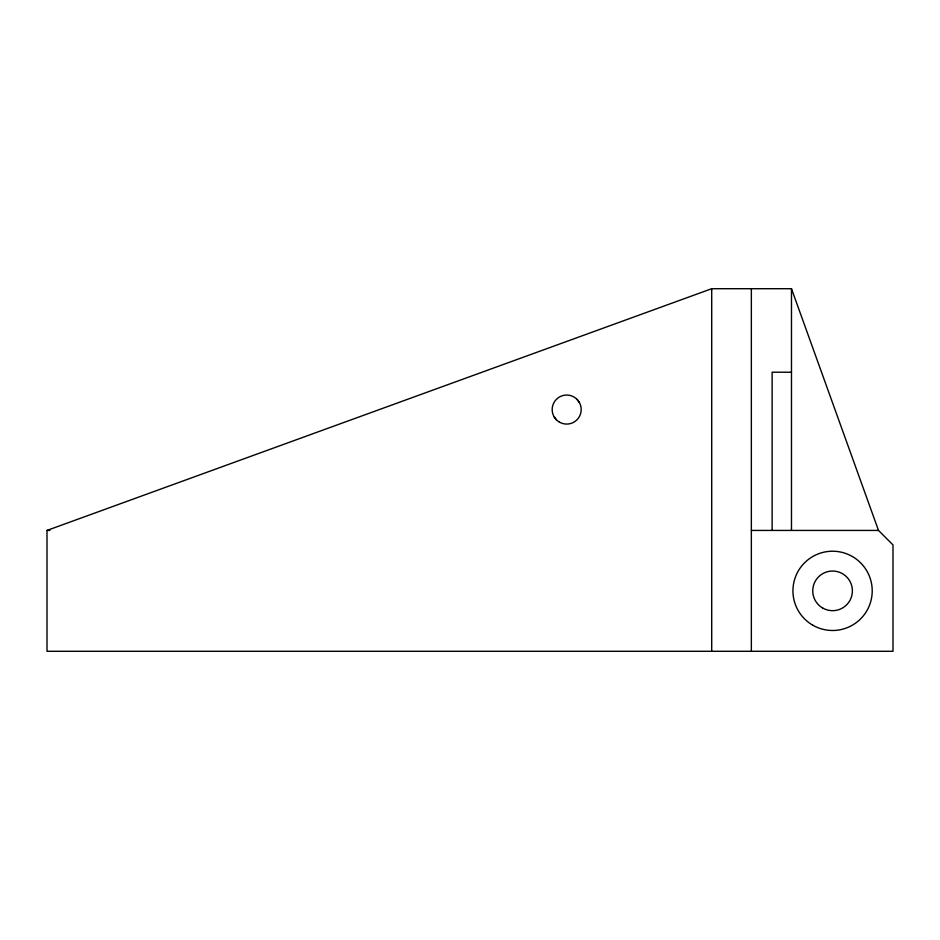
<?xml version="1.0" encoding="UTF-8"?>
<svg xmlns="http://www.w3.org/2000/svg" width="940" height="940" viewBox="0 0 940 940"><rect width="100%" height="100%" fill="white"/><g stroke="black" fill="none" stroke-linecap="round" stroke-linejoin="round"><path stroke-width="1.41" d="M47 530.43L711.709 288.709L791.48 288.709L878.5 530.43L893 544.93L893 651.291L47 651.291L47 530.43L49.938 530.43M791.48 372.216L772.139 372.216L772.139 530.43M751.354 530.43L878.5 530.43M576.937 399.312L579.24 402.32M554.13 416.82L556.433 419.828M791.48 288.709L791.48 530.43M751.354 288.709L751.354 651.291M711.709 288.709L711.709 651.291M559.429 422.13A14.5 14.5 0 0 0 581.19 409.57A14.5 14.5 0 0 0 559.429 397.009A14.5 14.5 0 0 0 559.429 422.13M812.748 625.182A39.645 39.645 0 0 0 872.214 590.861A39.645 39.645 0 0 0 812.748 556.527A39.645 39.645 0 0 0 812.748 625.182M822.664 608.027A19.822 19.822 0 0 0 852.392 590.861A19.822 19.822 0 0 0 822.664 573.694A19.822 19.822 0 0 0 822.664 608.027"/></g></svg>
